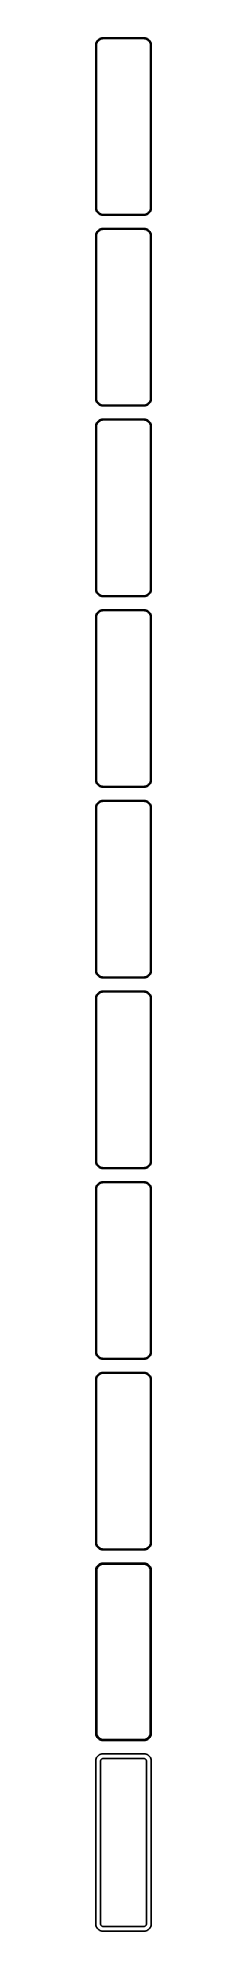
# Model space of a CAD drawing. Header units: metres. Extents: x -19 to 19, y 1230 to 2511.
import ezdxf

# ---------------------------------------------------------------- set-up
doc = ezdxf.new("R2010")
doc.units = ezdxf.units.M

msp = doc.modelspace()

# ---------------------------------------------------------------- linework, layer by layer
for p, q in [((-15.2951, 2510.76), (-15.8789, 2510.52)), ((-14.6869, 2510.91), (-15.2951, 2510.76)), ((-14.0639, 2510.99), (-14.6869, 2510.91)), ((14.0639, 2510.99), (-14.0639, 2510.99)), ((14.6869, 2510.91), (14.0639, 2510.99)), ((15.2951, 2510.76), (14.6869, 2510.91)), ((15.8789, 2510.52), (15.2951, 2510.76)), ((-18.7106, 2506.63), (-18.75, 2506)), ((-18.75, 2506), (-18.75, 2396)), ((-18.5929, 2507.24), (-18.7106, 2506.63)), ((-18.3989, 2507.84), (-18.5929, 2507.24)), ((-18.1315, 2508.41), (-18.3989, 2507.84)), ((-18.25, 2505.75), (-18.2125, 2506.35)), ((-18.25, 2396.25), (-18.25, 2505.75)), ((-18.2125, 2506.35), (-18.1008, 2506.93)), ((-17.7951, 2508.94), (-18.1315, 2508.41)), ((-18.1008, 2506.93), (-17.9164, 2507.5)), ((-17.9164, 2507.5), (-17.6624, 2508.04)), ((-17.3948, 2509.42), (-17.7951, 2508.94)), ((-17.6624, 2508.04), (-17.3428, 2508.54)), ((-16.9371, 2509.85), (-17.3948, 2509.42)), ((-17.3428, 2508.54), (-16.9626, 2509)), ((-16.9626, 2509), (-16.5278, 2509.41)), ((-16.4291, 2510.22), (-16.9371, 2509.85)), ((-16.5278, 2509.41), (-16.0452, 2509.76)), ((-15.8789, 2510.52), (-16.4291, 2510.22)), ((-16.0452, 2509.76), (-15.5224, 2510.05)), ((-15.5224, 2510.05), (-14.9678, 2510.27)), ((-14.9678, 2510.27), (-14.3901, 2510.42)), ((-14.3901, 2510.42), (-13.7982, 2510.49)), ((-13.7982, 2510.49), (13.7982, 2510.49)), ((13.7982, 2510.49), (14.3901, 2510.42)), ((14.3901, 2510.42), (14.9678, 2510.27)), ((14.9678, 2510.27), (15.5224, 2510.05)), ((15.5224, 2510.05), (16.0452, 2509.76)), ((16.4291, 2510.22), (15.8789, 2510.52)), ((16.0452, 2509.76), (16.5278, 2509.41)), ((16.9371, 2509.85), (16.4291, 2510.22)), ((16.5278, 2509.41), (16.9626, 2509)), ((17.3948, 2509.42), (16.9371, 2509.85)), ((16.9626, 2509), (17.3428, 2508.54)), ((17.3428, 2508.54), (17.6624, 2508.04)), ((17.7951, 2508.94), (17.3948, 2509.42)), ((17.6624, 2508.04), (17.9164, 2507.5)), ((18.1315, 2508.41), (17.7951, 2508.94)), ((17.9164, 2507.5), (18.1008, 2506.93)), ((18.1008, 2506.93), (18.2125, 2506.35)), ((18.3989, 2507.84), (18.1315, 2508.41)), ((18.2125, 2506.35), (18.25, 2505.75)), ((18.25, 2505.75), (18.25, 2396.25)), ((18.5929, 2507.24), (18.3989, 2507.84)), ((18.7106, 2506.63), (18.5929, 2507.24)), ((18.75, 2506), (18.7106, 2506.63)), ((18.75, 2396), (18.75, 2506)), ((-18.75, 2396), (-18.7106, 2395.37)), ((-18.2125, 2395.65), (-18.25, 2396.25)), ((-18.1008, 2395.07), (-18.2125, 2395.65)), ((18.2125, 2395.65), (18.1008, 2395.07)), ((18.25, 2396.25), (18.2125, 2395.65)), ((18.7106, 2395.37), (18.75, 2396)), ((-18.7106, 2395.37), (-18.5929, 2394.76)), ((-18.5929, 2394.76), (-18.3989, 2394.16)), ((-18.3989, 2394.16), (-18.1315, 2393.59)), ((-18.1315, 2393.59), (-17.7951, 2393.06)), ((-17.9164, 2394.5), (-18.1008, 2395.07)), ((-17.6624, 2393.96), (-17.9164, 2394.5)), ((-17.7951, 2393.06), (-17.3948, 2392.58)), ((-17.3428, 2393.46), (-17.6624, 2393.96)), ((-17.3948, 2392.58), (-16.9371, 2392.15)), ((-16.9626, 2393), (-17.3428, 2393.46)), ((-16.5278, 2392.59), (-16.9626, 2393)), ((-16.9371, 2392.15), (-16.4291, 2391.78)), ((-16.0452, 2392.24), (-16.5278, 2392.59)), ((-16.4291, 2391.78), (-15.8789, 2391.48)), ((-15.5224, 2391.95), (-16.0452, 2392.24)), ((-15.8789, 2391.48), (-15.2951, 2391.24)), ((-14.9678, 2391.73), (-15.5224, 2391.95)), ((-15.2951, 2391.24), (-14.6869, 2391.09)), ((-14.3901, 2391.58), (-14.9678, 2391.73)), ((-14.6869, 2391.09), (-14.0639, 2391.01)), ((-13.7982, 2391.51), (-14.3901, 2391.58)), ((-14.0639, 2391.01), (14.0639, 2391.01)), ((13.7982, 2391.51), (-13.7982, 2391.51)), ((14.3901, 2391.58), (13.7982, 2391.51)), ((14.0639, 2391.01), (14.6869, 2391.09)), ((14.9678, 2391.73), (14.3901, 2391.58)), ((14.6869, 2391.09), (15.2951, 2391.24)), ((15.5224, 2391.95), (14.9678, 2391.73)), ((15.2951, 2391.24), (15.8789, 2391.48)), ((16.0452, 2392.24), (15.5224, 2391.95)), ((15.8789, 2391.48), (16.4291, 2391.78)), ((16.5278, 2392.59), (16.0452, 2392.24)), ((16.4291, 2391.78), (16.9371, 2392.15)), ((16.9626, 2393), (16.5278, 2392.59)), ((16.9371, 2392.15), (17.3948, 2392.58)), ((17.3428, 2393.46), (16.9626, 2393)), ((17.6624, 2393.96), (17.3428, 2393.46)), ((17.3948, 2392.58), (17.7951, 2393.06)), ((17.9164, 2394.5), (17.6624, 2393.96)), ((17.7951, 2393.06), (18.1315, 2393.59)), ((18.1008, 2395.07), (17.9164, 2394.5)), ((18.1315, 2393.59), (18.3989, 2394.16)), ((18.3989, 2394.16), (18.5929, 2394.76)), ((18.5929, 2394.76), (18.7106, 2395.37)), ((-18.7106, 2377.63), (-18.75, 2377)), ((-18.75, 2377), (-18.75, 2267)), ((-18.5929, 2378.24), (-18.7106, 2377.63)), ((-18.3989, 2378.84), (-18.5929, 2378.24)), ((-18.1315, 2379.41), (-18.3989, 2378.84)), ((-18.25, 2376.75), (-18.2125, 2377.35)), ((-18.25, 2267.25), (-18.25, 2376.75)), ((-18.2125, 2377.35), (-18.1008, 2377.93)), ((-17.7951, 2379.94), (-18.1315, 2379.41)), ((-18.1008, 2377.93), (-17.9164, 2378.5)), ((-17.9164, 2378.5), (-17.6624, 2379.04)), ((-17.3948, 2380.42), (-17.7951, 2379.94)), ((-17.6624, 2379.04), (-17.3428, 2379.54)), ((-16.9371, 2380.85), (-17.3948, 2380.42)), ((-17.3428, 2379.54), (-16.9626, 2380)), ((-16.9626, 2380), (-16.5278, 2380.41)), ((-16.4291, 2381.22), (-16.9371, 2380.85)), ((-16.5278, 2380.41), (-16.0452, 2380.76)), ((-15.8789, 2381.52), (-16.4291, 2381.22)), ((-16.0452, 2380.76), (-15.5224, 2381.05)), ((-15.2951, 2381.76), (-15.8789, 2381.52)), ((-15.5224, 2381.05), (-14.9678, 2381.27)), ((-14.6869, 2381.91), (-15.2951, 2381.76)), ((-14.9678, 2381.27), (-14.3901, 2381.42)), ((-14.0639, 2381.99), (-14.6869, 2381.91)), ((-14.3901, 2381.42), (-13.7982, 2381.49)), ((14.0639, 2381.99), (-14.0639, 2381.99)), ((-13.7982, 2381.49), (13.7982, 2381.49)), ((13.7982, 2381.49), (14.3901, 2381.42)), ((14.6869, 2381.91), (14.0639, 2381.99)), ((14.3901, 2381.42), (14.9678, 2381.27)), ((15.2951, 2381.76), (14.6869, 2381.91)), ((14.9678, 2381.27), (15.5224, 2381.05)), ((15.8789, 2381.52), (15.2951, 2381.76)), ((15.5224, 2381.05), (16.0452, 2380.76)), ((16.4291, 2381.22), (15.8789, 2381.52)), ((16.0452, 2380.76), (16.5278, 2380.41)), ((16.9371, 2380.85), (16.4291, 2381.22)), ((16.5278, 2380.41), (16.9626, 2380)), ((17.3948, 2380.42), (16.9371, 2380.85)), ((16.9626, 2380), (17.3428, 2379.54)), ((17.3428, 2379.54), (17.6624, 2379.04)), ((17.7951, 2379.94), (17.3948, 2380.42)), ((17.6624, 2379.04), (17.9164, 2378.5)), ((18.1315, 2379.41), (17.7951, 2379.94)), ((17.9164, 2378.5), (18.1008, 2377.93)), ((18.1008, 2377.93), (18.2125, 2377.35)), ((18.3989, 2378.84), (18.1315, 2379.41)), ((18.2125, 2377.35), (18.25, 2376.75)), ((18.25, 2376.75), (18.25, 2267.25)), ((18.5929, 2378.24), (18.3989, 2378.84)), ((18.7106, 2377.63), (18.5929, 2378.24)), ((18.75, 2377), (18.7106, 2377.63)), ((18.75, 2267), (18.75, 2377)), ((-18.75, 2267), (-18.7106, 2266.37)), ((-18.7106, 2266.37), (-18.5929, 2265.76)), ((-18.5929, 2265.76), (-18.3989, 2265.16)), ((-18.3989, 2265.16), (-18.1315, 2264.59)), ((-18.2125, 2266.65), (-18.25, 2267.25)), ((-18.1008, 2266.07), (-18.2125, 2266.65)), ((-18.1315, 2264.59), (-17.7951, 2264.06)), ((-17.9164, 2265.5), (-18.1008, 2266.07)), ((-17.6624, 2264.96), (-17.9164, 2265.5)), ((-17.7951, 2264.06), (-17.3948, 2263.58)), ((-17.3428, 2264.46), (-17.6624, 2264.96)), ((-17.3948, 2263.58), (-16.9371, 2263.15)), ((-16.9626, 2264), (-17.3428, 2264.46)), ((-16.5278, 2263.59), (-16.9626, 2264)), ((-16.9371, 2263.15), (-16.4291, 2262.78)), ((-16.0452, 2263.24), (-16.5278, 2263.59)), ((-16.4291, 2262.78), (-15.8789, 2262.48)), ((-15.5224, 2262.95), (-16.0452, 2263.24)), ((-15.8789, 2262.48), (-15.2951, 2262.24)), ((-14.9678, 2262.73), (-15.5224, 2262.95)), ((-15.2951, 2262.24), (-14.6869, 2262.09)), ((-14.3901, 2262.58), (-14.9678, 2262.73)), ((-14.6869, 2262.09), (-14.0639, 2262.01)), ((-13.7982, 2262.51), (-14.3901, 2262.58)), ((-14.0639, 2262.01), (14.0639, 2262.01)), ((13.7982, 2262.51), (-13.7982, 2262.51)), ((14.3901, 2262.58), (13.7982, 2262.51)), ((14.0639, 2262.01), (14.6869, 2262.09)), ((14.9678, 2262.73), (14.3901, 2262.58)), ((14.6869, 2262.09), (15.2951, 2262.24)), ((15.5224, 2262.95), (14.9678, 2262.73)), ((15.2951, 2262.24), (15.8789, 2262.48)), ((16.0452, 2263.24), (15.5224, 2262.95)), ((15.8789, 2262.48), (16.4291, 2262.78)), ((16.5278, 2263.59), (16.0452, 2263.24)), ((16.4291, 2262.78), (16.9371, 2263.15)), ((16.9626, 2264), (16.5278, 2263.59)), ((16.9371, 2263.15), (17.3948, 2263.58)), ((17.3428, 2264.46), (16.9626, 2264)), ((17.6624, 2264.96), (17.3428, 2264.46)), ((17.3948, 2263.58), (17.7951, 2264.06)), ((17.9164, 2265.5), (17.6624, 2264.96)), ((17.7951, 2264.06), (18.1315, 2264.59)), ((18.1008, 2266.07), (17.9164, 2265.5)), ((18.2125, 2266.65), (18.1008, 2266.07)), ((18.1315, 2264.59), (18.3989, 2265.16)), ((18.25, 2267.25), (18.2125, 2266.65)), ((18.3989, 2265.16), (18.5929, 2265.76)), ((18.5929, 2265.76), (18.7106, 2266.37)), ((18.7106, 2266.37), (18.75, 2267)), ((-18.7106, 2248.63), (-18.75, 2248)), ((-18.75, 2248), (-18.75, 2138)), ((-18.5929, 2249.24), (-18.7106, 2248.63)), ((-18.3989, 2249.84), (-18.5929, 2249.24)), ((-18.1315, 2250.41), (-18.3989, 2249.84)), ((-18.25, 2247.75), (-18.2125, 2248.35)), ((-18.25, 2138.25), (-18.25, 2247.75)), ((-18.2125, 2248.35), (-18.1008, 2248.93)), ((-17.7951, 2250.94), (-18.1315, 2250.41)), ((-18.1008, 2248.93), (-17.9164, 2249.5)), ((-17.9164, 2249.5), (-17.6624, 2250.04)), ((-17.3948, 2251.42), (-17.7951, 2250.94)), ((-17.6624, 2250.04), (-17.3428, 2250.54)), ((-16.9371, 2251.85), (-17.3948, 2251.42)), ((-17.3428, 2250.54), (-16.9626, 2251)), ((-16.9626, 2251), (-16.5278, 2251.41)), ((-16.4291, 2252.22), (-16.9371, 2251.85)), ((-16.5278, 2251.41), (-16.0452, 2251.76)), ((-15.8789, 2252.52), (-16.4291, 2252.22)), ((-16.0452, 2251.76), (-15.5224, 2252.05)), ((-15.2951, 2252.76), (-15.8789, 2252.52)), ((-15.5224, 2252.05), (-14.9678, 2252.27)), ((-14.6869, 2252.91), (-15.2951, 2252.76)), ((-14.9678, 2252.27), (-14.3901, 2252.42)), ((-14.0639, 2252.99), (-14.6869, 2252.91)), ((-14.3901, 2252.42), (-13.7982, 2252.49)), ((14.0639, 2252.99), (-14.0639, 2252.99)), ((-13.7982, 2252.49), (13.7982, 2252.49)), ((13.7982, 2252.49), (14.3901, 2252.42)), ((14.6869, 2252.91), (14.0639, 2252.99)), ((14.3901, 2252.42), (14.9678, 2252.27)), ((15.2951, 2252.76), (14.6869, 2252.91)), ((14.9678, 2252.27), (15.5224, 2252.05)), ((15.8789, 2252.52), (15.2951, 2252.76)), ((15.5224, 2252.05), (16.0452, 2251.76)), ((16.4291, 2252.22), (15.8789, 2252.52)), ((16.0452, 2251.76), (16.5278, 2251.41)), ((16.9371, 2251.85), (16.4291, 2252.22)), ((16.5278, 2251.41), (16.9626, 2251)), ((17.3948, 2251.42), (16.9371, 2251.85)), ((16.9626, 2251), (17.3428, 2250.54)), ((17.3428, 2250.54), (17.6624, 2250.04)), ((17.7951, 2250.94), (17.3948, 2251.42)), ((17.6624, 2250.04), (17.9164, 2249.5)), ((18.1315, 2250.41), (17.7951, 2250.94)), ((17.9164, 2249.5), (18.1008, 2248.93)), ((18.1008, 2248.93), (18.2125, 2248.35)), ((18.3989, 2249.84), (18.1315, 2250.41)), ((18.2125, 2248.35), (18.25, 2247.75)), ((18.25, 2247.75), (18.25, 2138.25)), ((18.5929, 2249.24), (18.3989, 2249.84)), ((18.7106, 2248.63), (18.5929, 2249.24)), ((18.75, 2248), (18.7106, 2248.63)), ((18.75, 2138), (18.75, 2248)), ((-18.75, 2138), (-18.7106, 2137.37)), ((-18.7106, 2137.37), (-18.5929, 2136.76)), ((-18.5929, 2136.76), (-18.3989, 2136.16)), ((-18.3989, 2136.16), (-18.1315, 2135.59)), ((-18.2125, 2137.65), (-18.25, 2138.25)), ((-18.1008, 2137.07), (-18.2125, 2137.65)), ((-18.1315, 2135.59), (-17.7951, 2135.06)), ((-17.9164, 2136.5), (-18.1008, 2137.07)), ((-17.6624, 2135.96), (-17.9164, 2136.5)), ((-17.7951, 2135.06), (-17.3948, 2134.58)), ((-17.3428, 2135.46), (-17.6624, 2135.96)), ((-17.3948, 2134.58), (-16.9371, 2134.15)), ((-16.9626, 2135), (-17.3428, 2135.46)), ((-16.5278, 2134.59), (-16.9626, 2135)), ((-16.9371, 2134.15), (-16.4291, 2133.78)), ((-16.0452, 2134.24), (-16.5278, 2134.59)), ((-16.4291, 2133.78), (-15.8789, 2133.48)), ((-15.5224, 2133.95), (-16.0452, 2134.24)), ((-15.8789, 2133.48), (-15.2951, 2133.24)), ((-14.9678, 2133.73), (-15.5224, 2133.95)), ((-15.2951, 2133.24), (-14.6869, 2133.09)), ((-14.3901, 2133.58), (-14.9678, 2133.73)), ((-14.6869, 2133.09), (-14.0639, 2133.01)), ((-13.7982, 2133.51), (-14.3901, 2133.58)), ((-14.0639, 2133.01), (14.0639, 2133.01)), ((13.7982, 2133.51), (-13.7982, 2133.51)), ((14.3901, 2133.58), (13.7982, 2133.51)), ((14.0639, 2133.01), (14.6869, 2133.09)), ((14.9678, 2133.73), (14.3901, 2133.58)), ((14.6869, 2133.09), (15.2951, 2133.24)), ((15.5224, 2133.95), (14.9678, 2133.73)), ((15.2951, 2133.24), (15.8789, 2133.48)), ((16.0452, 2134.24), (15.5224, 2133.95)), ((15.8789, 2133.48), (16.4291, 2133.78)), ((16.5278, 2134.59), (16.0452, 2134.24)), ((16.4291, 2133.78), (16.9371, 2134.15)), ((16.9626, 2135), (16.5278, 2134.59)), ((16.9371, 2134.15), (17.3948, 2134.58)), ((17.3428, 2135.46), (16.9626, 2135)), ((17.6624, 2135.96), (17.3428, 2135.46)), ((17.3948, 2134.58), (17.7951, 2135.06)), ((17.9164, 2136.5), (17.6624, 2135.96)), ((17.7951, 2135.06), (18.1315, 2135.59)), ((18.1008, 2137.07), (17.9164, 2136.5)), ((18.2125, 2137.65), (18.1008, 2137.07)), ((18.1315, 2135.59), (18.3989, 2136.16)), ((18.25, 2138.25), (18.2125, 2137.65)), ((18.3989, 2136.16), (18.5929, 2136.76)), ((18.5929, 2136.76), (18.7106, 2137.37)), ((18.7106, 2137.37), (18.75, 2138)), ((-18.7106, 2119.63), (-18.75, 2119)), ((-18.75, 2119), (-18.75, 2009)), ((-18.5929, 2120.24), (-18.7106, 2119.63)), ((-18.3989, 2120.84), (-18.5929, 2120.24)), ((-18.1315, 2121.41), (-18.3989, 2120.84)), ((-18.25, 2118.75), (-18.2125, 2119.35)), ((-18.25, 2009.25), (-18.25, 2118.75)), ((-18.2125, 2119.35), (-18.1008, 2119.93)), ((-17.7951, 2121.94), (-18.1315, 2121.41)), ((-18.1008, 2119.93), (-17.9164, 2120.5)), ((-17.9164, 2120.5), (-17.6624, 2121.04)), ((-17.3948, 2122.42), (-17.7951, 2121.94)), ((-17.6624, 2121.04), (-17.3428, 2121.54)), ((-16.9371, 2122.85), (-17.3948, 2122.42)), ((-17.3428, 2121.54), (-16.9626, 2122)), ((-16.9626, 2122), (-16.5278, 2122.41)), ((-16.4291, 2123.22), (-16.9371, 2122.85)), ((-16.5278, 2122.41), (-16.0452, 2122.76)), ((-15.8789, 2123.52), (-16.4291, 2123.22)), ((-16.0452, 2122.76), (-15.5224, 2123.05)), ((-15.2951, 2123.76), (-15.8789, 2123.52)), ((-15.5224, 2123.05), (-14.9678, 2123.27)), ((-14.6869, 2123.91), (-15.2951, 2123.76)), ((-14.9678, 2123.27), (-14.3901, 2123.42)), ((-14.0639, 2123.99), (-14.6869, 2123.91)), ((-14.3901, 2123.42), (-13.7982, 2123.49)), ((14.0639, 2123.99), (-14.0639, 2123.99)), ((-13.7982, 2123.49), (13.7982, 2123.49)), ((13.7982, 2123.49), (14.3901, 2123.42)), ((14.6869, 2123.91), (14.0639, 2123.99)), ((14.3901, 2123.42), (14.9678, 2123.27)), ((15.2951, 2123.76), (14.6869, 2123.91)), ((14.9678, 2123.27), (15.5224, 2123.05)), ((15.8789, 2123.52), (15.2951, 2123.76)), ((15.5224, 2123.05), (16.0452, 2122.76)), ((16.4291, 2123.22), (15.8789, 2123.52)), ((16.0452, 2122.76), (16.5278, 2122.41)), ((16.9371, 2122.85), (16.4291, 2123.22)), ((16.5278, 2122.41), (16.9626, 2122)), ((17.3948, 2122.42), (16.9371, 2122.85)), ((16.9626, 2122), (17.3428, 2121.54)), ((17.3428, 2121.54), (17.6624, 2121.04)), ((17.7951, 2121.94), (17.3948, 2122.42)), ((17.6624, 2121.04), (17.9164, 2120.5)), ((18.1315, 2121.41), (17.7951, 2121.94)), ((17.9164, 2120.5), (18.1008, 2119.93)), ((18.1008, 2119.93), (18.2125, 2119.35)), ((18.3989, 2120.84), (18.1315, 2121.41)), ((18.2125, 2119.35), (18.25, 2118.75)), ((18.25, 2118.75), (18.25, 2009.25)), ((18.5929, 2120.24), (18.3989, 2120.84)), ((18.7106, 2119.63), (18.5929, 2120.24)), ((18.75, 2119), (18.7106, 2119.63)), ((18.75, 2009), (18.75, 2119)), ((-18.75, 2009), (-18.7106, 2008.37)), ((-18.7106, 2008.37), (-18.5929, 2007.76)), ((-18.5929, 2007.76), (-18.3989, 2007.16)), ((-18.3989, 2007.16), (-18.1315, 2006.59)), ((-18.2125, 2008.65), (-18.25, 2009.25)), ((-18.1008, 2008.07), (-18.2125, 2008.65)), ((-18.1315, 2006.59), (-17.7951, 2006.06)), ((-17.9164, 2007.5), (-18.1008, 2008.07)), ((-17.6624, 2006.96), (-17.9164, 2007.5)), ((-17.7951, 2006.06), (-17.3948, 2005.58)), ((-17.3428, 2006.46), (-17.6624, 2006.96)), ((-17.3948, 2005.58), (-16.9371, 2005.15)), ((-16.9626, 2006), (-17.3428, 2006.46)), ((-16.5278, 2005.59), (-16.9626, 2006)), ((-16.9371, 2005.15), (-16.4291, 2004.78)), ((-16.0452, 2005.24), (-16.5278, 2005.59)), ((-16.4291, 2004.78), (-15.8789, 2004.48)), ((-15.5224, 2004.95), (-16.0452, 2005.24)), ((-15.8789, 2004.48), (-15.2951, 2004.24)), ((-14.9678, 2004.73), (-15.5224, 2004.95)), ((-15.2951, 2004.24), (-14.6869, 2004.09)), ((-14.3901, 2004.58), (-14.9678, 2004.73)), ((-14.6869, 2004.09), (-14.0639, 2004.01)), ((-13.7982, 2004.51), (-14.3901, 2004.58)), ((-14.0639, 2004.01), (14.0639, 2004.01)), ((13.7982, 2004.51), (-13.7982, 2004.51)), ((14.3901, 2004.58), (13.7982, 2004.51)), ((14.0639, 2004.01), (14.6869, 2004.09)), ((14.9678, 2004.73), (14.3901, 2004.58)), ((14.6869, 2004.09), (15.2951, 2004.24)), ((15.5224, 2004.95), (14.9678, 2004.73)), ((15.2951, 2004.24), (15.8789, 2004.48)), ((16.0452, 2005.24), (15.5224, 2004.95)), ((15.8789, 2004.48), (16.4291, 2004.78)), ((16.5278, 2005.59), (16.0452, 2005.24)), ((16.4291, 2004.78), (16.9371, 2005.15)), ((16.9626, 2006), (16.5278, 2005.59)), ((16.9371, 2005.15), (17.3948, 2005.58)), ((17.3428, 2006.46), (16.9626, 2006)), ((17.6624, 2006.96), (17.3428, 2006.46)), ((17.3948, 2005.58), (17.7951, 2006.06)), ((17.9164, 2007.5), (17.6624, 2006.96)), ((17.7951, 2006.06), (18.1315, 2006.59)), ((18.1008, 2008.07), (17.9164, 2007.5)), ((18.2125, 2008.65), (18.1008, 2008.07)), ((18.1315, 2006.59), (18.3989, 2007.16)), ((18.25, 2009.25), (18.2125, 2008.65)), ((18.3989, 2007.16), (18.5929, 2007.76)), ((18.5929, 2007.76), (18.7106, 2008.37)), ((18.7106, 2008.37), (18.75, 2009)), ((-18.7106, 1990.63), (-18.75, 1990)), ((-18.75, 1990), (-18.75, 1880)), ((-18.5929, 1991.24), (-18.7106, 1990.63)), ((-18.3989, 1991.84), (-18.5929, 1991.24)), ((-18.1315, 1992.41), (-18.3989, 1991.84)), ((-18.25, 1989.75), (-18.2125, 1990.35)), ((-18.25, 1880.25), (-18.25, 1989.75)), ((-18.2125, 1990.35), (-18.1008, 1990.93)), ((-17.7951, 1992.94), (-18.1315, 1992.41)), ((-18.1008, 1990.93), (-17.9164, 1991.5)), ((-17.9164, 1991.5), (-17.6624, 1992.04)), ((-17.3948, 1993.42), (-17.7951, 1992.94)), ((-17.6624, 1992.04), (-17.3428, 1992.54)), ((-16.9371, 1993.85), (-17.3948, 1993.42)), ((-17.3428, 1992.54), (-16.9626, 1993)), ((-16.9626, 1993), (-16.5278, 1993.41)), ((-16.4291, 1994.22), (-16.9371, 1993.85)), ((-16.5278, 1993.41), (-16.0452, 1993.76)), ((-15.8789, 1994.52), (-16.4291, 1994.22)), ((-16.0452, 1993.76), (-15.5224, 1994.05)), ((-15.2951, 1994.76), (-15.8789, 1994.52)), ((-15.5224, 1994.05), (-14.9678, 1994.27)), ((-14.6869, 1994.91), (-15.2951, 1994.76)), ((-14.9678, 1994.27), (-14.3901, 1994.42)), ((-14.0639, 1994.99), (-14.6869, 1994.91)), ((-14.3901, 1994.42), (-13.7982, 1994.49)), ((14.0639, 1994.99), (-14.0639, 1994.99)), ((-13.7982, 1994.49), (13.7982, 1994.49)), ((13.7982, 1994.49), (14.3901, 1994.42)), ((14.6869, 1994.91), (14.0639, 1994.99)), ((14.3901, 1994.42), (14.9678, 1994.27)), ((15.2951, 1994.76), (14.6869, 1994.91)), ((14.9678, 1994.27), (15.5224, 1994.05)), ((15.8789, 1994.52), (15.2951, 1994.76)), ((15.5224, 1994.05), (16.0452, 1993.76)), ((16.4291, 1994.22), (15.8789, 1994.52)), ((16.0452, 1993.76), (16.5278, 1993.41)), ((16.9371, 1993.85), (16.4291, 1994.22)), ((16.5278, 1993.41), (16.9626, 1993)), ((17.3948, 1993.42), (16.9371, 1993.85)), ((16.9626, 1993), (17.3428, 1992.54)), ((17.3428, 1992.54), (17.6624, 1992.04)), ((17.7951, 1992.94), (17.3948, 1993.42)), ((17.6624, 1992.04), (17.9164, 1991.5)), ((18.1315, 1992.41), (17.7951, 1992.94)), ((17.9164, 1991.5), (18.1008, 1990.93)), ((18.1008, 1990.93), (18.2125, 1990.35)), ((18.3989, 1991.84), (18.1315, 1992.41)), ((18.2125, 1990.35), (18.25, 1989.75)), ((18.25, 1989.75), (18.25, 1880.25)), ((18.5929, 1991.24), (18.3989, 1991.84)), ((18.7106, 1990.63), (18.5929, 1991.24)), ((18.75, 1990), (18.7106, 1990.63)), ((18.75, 1880), (18.75, 1990)), ((-18.75, 1880), (-18.7106, 1879.37)), ((-18.7106, 1879.37), (-18.5929, 1878.76)), ((-18.5929, 1878.76), (-18.3989, 1878.16)), ((-18.3989, 1878.16), (-18.1315, 1877.59)), ((-18.2125, 1879.65), (-18.25, 1880.25)), ((-18.1008, 1879.07), (-18.2125, 1879.65)), ((-18.1315, 1877.59), (-17.7951, 1877.06)), ((-17.9164, 1878.5), (-18.1008, 1879.07)), ((-17.6624, 1877.96), (-17.9164, 1878.5)), ((-17.7951, 1877.06), (-17.3948, 1876.58)), ((-17.3428, 1877.46), (-17.6624, 1877.96)), ((-17.3948, 1876.58), (-16.9371, 1876.15)), ((-16.9626, 1877), (-17.3428, 1877.46)), ((-16.5278, 1876.59), (-16.9626, 1877)), ((-16.9371, 1876.15), (-16.4291, 1875.78)), ((-16.0452, 1876.24), (-16.5278, 1876.59)), ((-16.4291, 1875.78), (-15.8789, 1875.48)), ((-15.5224, 1875.95), (-16.0452, 1876.24)), ((-15.8789, 1875.48), (-15.2951, 1875.24)), ((-14.9678, 1875.73), (-15.5224, 1875.95)), ((-15.2951, 1875.24), (-14.6869, 1875.09)), ((-14.3901, 1875.58), (-14.9678, 1875.73)), ((-14.6869, 1875.09), (-14.0639, 1875.01)), ((-13.7982, 1875.51), (-14.3901, 1875.58)), ((-14.0639, 1875.01), (14.0639, 1875.01)), ((13.7982, 1875.51), (-13.7982, 1875.51)), ((14.3901, 1875.58), (13.7982, 1875.51)), ((14.0639, 1875.01), (14.6869, 1875.09)), ((14.9678, 1875.73), (14.3901, 1875.58)), ((14.6869, 1875.09), (15.2951, 1875.24)), ((15.5224, 1875.95), (14.9678, 1875.73)), ((15.2951, 1875.24), (15.8789, 1875.48)), ((16.0452, 1876.24), (15.5224, 1875.95)), ((15.8789, 1875.48), (16.4291, 1875.78)), ((16.5278, 1876.59), (16.0452, 1876.24)), ((16.4291, 1875.78), (16.9371, 1876.15)), ((16.9626, 1877), (16.5278, 1876.59)), ((16.9371, 1876.15), (17.3948, 1876.58)), ((17.3428, 1877.46), (16.9626, 1877)), ((17.6624, 1877.96), (17.3428, 1877.46)), ((17.3948, 1876.58), (17.7951, 1877.06)), ((17.9164, 1878.5), (17.6624, 1877.96)), ((17.7951, 1877.06), (18.1315, 1877.59)), ((18.1008, 1879.07), (17.9164, 1878.5)), ((18.2125, 1879.65), (18.1008, 1879.07)), ((18.1315, 1877.59), (18.3989, 1878.16)), ((18.25, 1880.25), (18.2125, 1879.65)), ((18.3989, 1878.16), (18.5929, 1878.76)), ((18.5929, 1878.76), (18.7106, 1879.37)), ((18.7106, 1879.37), (18.75, 1880)), ((-18.7106, 1861.63), (-18.75, 1861)), ((-18.75, 1861), (-18.75, 1751)), ((-18.5929, 1862.24), (-18.7106, 1861.63)), ((-18.3989, 1862.84), (-18.5929, 1862.24)), ((-18.1315, 1863.41), (-18.3989, 1862.84)), ((-18.25, 1860.75), (-18.2125, 1861.35)), ((-18.25, 1751.25), (-18.25, 1860.75)), ((-18.2125, 1861.35), (-18.1008, 1861.93)), ((-17.7951, 1863.94), (-18.1315, 1863.41)), ((-18.1008, 1861.93), (-17.9164, 1862.5)), ((-17.9164, 1862.5), (-17.6624, 1863.04)), ((-17.3948, 1864.42), (-17.7951, 1863.94)), ((-17.6624, 1863.04), (-17.3428, 1863.54)), ((-16.9371, 1864.85), (-17.3948, 1864.42)), ((-17.3428, 1863.54), (-16.9626, 1864)), ((-16.9626, 1864), (-16.5278, 1864.41)), ((-16.4291, 1865.22), (-16.9371, 1864.85)), ((-16.5278, 1864.41), (-16.0452, 1864.76)), ((-15.8789, 1865.52), (-16.4291, 1865.22)), ((-16.0452, 1864.76), (-15.5224, 1865.05)), ((-15.2951, 1865.76), (-15.8789, 1865.52)), ((-15.5224, 1865.05), (-14.9678, 1865.27)), ((-14.6869, 1865.91), (-15.2951, 1865.76)), ((-14.9678, 1865.27), (-14.3901, 1865.42)), ((-14.0639, 1865.99), (-14.6869, 1865.91)), ((-14.3901, 1865.42), (-13.7982, 1865.49)), ((14.0639, 1865.99), (-14.0639, 1865.99)), ((-13.7982, 1865.49), (13.7982, 1865.49)), ((13.7982, 1865.49), (14.3901, 1865.42)), ((14.6869, 1865.91), (14.0639, 1865.99)), ((14.3901, 1865.42), (14.9678, 1865.27)), ((15.2951, 1865.76), (14.6869, 1865.91)), ((14.9678, 1865.27), (15.5224, 1865.05)), ((15.8789, 1865.52), (15.2951, 1865.76)), ((15.5224, 1865.05), (16.0452, 1864.76)), ((16.4291, 1865.22), (15.8789, 1865.52)), ((16.0452, 1864.76), (16.5278, 1864.41)), ((16.9371, 1864.85), (16.4291, 1865.22)), ((16.5278, 1864.41), (16.9626, 1864)), ((17.3948, 1864.42), (16.9371, 1864.85)), ((16.9626, 1864), (17.3428, 1863.54)), ((17.3428, 1863.54), (17.6624, 1863.04)), ((17.7951, 1863.94), (17.3948, 1864.42)), ((17.6624, 1863.04), (17.9164, 1862.5)), ((18.1315, 1863.41), (17.7951, 1863.94)), ((17.9164, 1862.5), (18.1008, 1861.93)), ((18.1008, 1861.93), (18.2125, 1861.35)), ((18.3989, 1862.84), (18.1315, 1863.41)), ((18.2125, 1861.35), (18.25, 1860.75)), ((18.25, 1860.75), (18.25, 1751.25)), ((18.5929, 1862.24), (18.3989, 1862.84)), ((18.7106, 1861.63), (18.5929, 1862.24)), ((18.75, 1861), (18.7106, 1861.63)), ((18.75, 1751), (18.75, 1861)), ((-18.75, 1751), (-18.7106, 1750.37)), ((-18.7106, 1750.37), (-18.5929, 1749.76)), ((-18.5929, 1749.76), (-18.3989, 1749.16)), ((-18.3989, 1749.16), (-18.1315, 1748.59)), ((-18.2125, 1750.65), (-18.25, 1751.25)), ((-18.1008, 1750.07), (-18.2125, 1750.65)), ((-18.1315, 1748.59), (-17.7951, 1748.06)), ((-17.9164, 1749.5), (-18.1008, 1750.07)), ((-17.6624, 1748.96), (-17.9164, 1749.5)), ((-17.7951, 1748.06), (-17.3948, 1747.58)), ((-17.3428, 1748.46), (-17.6624, 1748.96)), ((-17.3948, 1747.58), (-16.9371, 1747.15)), ((-16.9626, 1748), (-17.3428, 1748.46)), ((-16.5278, 1747.59), (-16.9626, 1748)), ((-16.9371, 1747.15), (-16.4291, 1746.78)), ((-16.0452, 1747.24), (-16.5278, 1747.59)), ((-16.4291, 1746.78), (-15.8789, 1746.48)), ((-15.5224, 1746.95), (-16.0452, 1747.24)), ((-15.8789, 1746.48), (-15.2951, 1746.24)), ((-14.9678, 1746.73), (-15.5224, 1746.95)), ((-15.2951, 1746.24), (-14.6869, 1746.09)), ((-14.3901, 1746.58), (-14.9678, 1746.73)), ((-14.6869, 1746.09), (-14.0639, 1746.01)), ((-13.7982, 1746.51), (-14.3901, 1746.58)), ((-14.0639, 1746.01), (14.0639, 1746.01)), ((13.7982, 1746.51), (-13.7982, 1746.51)), ((14.3901, 1746.58), (13.7982, 1746.51)), ((14.0639, 1746.01), (14.6869, 1746.09)), ((14.9678, 1746.73), (14.3901, 1746.58)), ((14.6869, 1746.09), (15.2951, 1746.24)), ((15.5224, 1746.95), (14.9678, 1746.73)), ((15.2951, 1746.24), (15.8789, 1746.48)), ((16.0452, 1747.24), (15.5224, 1746.95)), ((15.8789, 1746.48), (16.4291, 1746.78)), ((16.5278, 1747.59), (16.0452, 1747.24)), ((16.4291, 1746.78), (16.9371, 1747.15)), ((16.9626, 1748), (16.5278, 1747.59)), ((16.9371, 1747.15), (17.3948, 1747.58)), ((17.3428, 1748.46), (16.9626, 1748)), ((17.6624, 1748.96), (17.3428, 1748.46)), ((17.3948, 1747.58), (17.7951, 1748.06)), ((17.9164, 1749.5), (17.6624, 1748.96)), ((17.7951, 1748.06), (18.1315, 1748.59)), ((18.1008, 1750.07), (17.9164, 1749.5)), ((18.2125, 1750.65), (18.1008, 1750.07)), ((18.1315, 1748.59), (18.3989, 1749.16)), ((18.25, 1751.25), (18.2125, 1750.65)), ((18.3989, 1749.16), (18.5929, 1749.76)), ((18.5929, 1749.76), (18.7106, 1750.37)), ((18.7106, 1750.37), (18.75, 1751)), ((-18.7106, 1732.63), (-18.75, 1732)), ((-18.75, 1732), (-18.75, 1622)), ((-18.5929, 1733.24), (-18.7106, 1732.63)), ((-18.3989, 1733.84), (-18.5929, 1733.24)), ((-18.1315, 1734.41), (-18.3989, 1733.84)), ((-18.25, 1731.75), (-18.2125, 1732.35)), ((-18.25, 1622.25), (-18.25, 1731.75)), ((-18.2125, 1732.35), (-18.1008, 1732.93)), ((-17.7951, 1734.94), (-18.1315, 1734.41)), ((-18.1008, 1732.93), (-17.9164, 1733.5)), ((-17.9164, 1733.5), (-17.6624, 1734.04)), ((-17.3948, 1735.42), (-17.7951, 1734.94)), ((-17.6624, 1734.04), (-17.3428, 1734.54)), ((-16.9371, 1735.85), (-17.3948, 1735.42)), ((-17.3428, 1734.54), (-16.9626, 1735)), ((-16.9626, 1735), (-16.5278, 1735.41)), ((-16.4291, 1736.22), (-16.9371, 1735.85)), ((-16.5278, 1735.41), (-16.0452, 1735.76)), ((-15.8789, 1736.52), (-16.4291, 1736.22)), ((-16.0452, 1735.76), (-15.5224, 1736.05)), ((-15.2951, 1736.76), (-15.8789, 1736.52)), ((-15.5224, 1736.05), (-14.9678, 1736.27)), ((-14.6869, 1736.91), (-15.2951, 1736.76)), ((-14.9678, 1736.27), (-14.3901, 1736.42)), ((-14.0639, 1736.99), (-14.6869, 1736.91)), ((-14.3901, 1736.42), (-13.7982, 1736.49)), ((14.0639, 1736.99), (-14.0639, 1736.99)), ((-13.7982, 1736.49), (13.7982, 1736.49)), ((13.7982, 1736.49), (14.3901, 1736.42)), ((14.6869, 1736.91), (14.0639, 1736.99)), ((14.3901, 1736.42), (14.9678, 1736.27)), ((15.2951, 1736.76), (14.6869, 1736.91)), ((14.9678, 1736.27), (15.5224, 1736.05)), ((15.8789, 1736.52), (15.2951, 1736.76)), ((15.5224, 1736.05), (16.0452, 1735.76)), ((16.4291, 1736.22), (15.8789, 1736.52)), ((16.0452, 1735.76), (16.5278, 1735.41)), ((16.9371, 1735.85), (16.4291, 1736.22)), ((16.5278, 1735.41), (16.9626, 1735)), ((17.3948, 1735.42), (16.9371, 1735.85)), ((16.9626, 1735), (17.3428, 1734.54)), ((17.3428, 1734.54), (17.6624, 1734.04)), ((17.7951, 1734.94), (17.3948, 1735.42)), ((17.6624, 1734.04), (17.9164, 1733.5)), ((18.1315, 1734.41), (17.7951, 1734.94)), ((17.9164, 1733.5), (18.1008, 1732.93)), ((18.1008, 1732.93), (18.2125, 1732.35)), ((18.3989, 1733.84), (18.1315, 1734.41)), ((18.2125, 1732.35), (18.25, 1731.75)), ((18.25, 1731.75), (18.25, 1622.25)), ((18.5929, 1733.24), (18.3989, 1733.84)), ((18.7106, 1732.63), (18.5929, 1733.24)), ((18.75, 1732), (18.7106, 1732.63)), ((18.75, 1622), (18.75, 1732)), ((-18.75, 1622), (-18.7106, 1621.37)), ((-18.7106, 1621.37), (-18.5929, 1620.76)), ((-18.5929, 1620.76), (-18.3989, 1620.16)), ((-18.3989, 1620.16), (-18.1315, 1619.59)), ((-18.2125, 1621.65), (-18.25, 1622.25)), ((-18.1008, 1621.07), (-18.2125, 1621.65)), ((-18.1315, 1619.59), (-17.7951, 1619.06)), ((-17.9164, 1620.5), (-18.1008, 1621.07)), ((-17.6624, 1619.96), (-17.9164, 1620.5)), ((-17.7951, 1619.06), (-17.3948, 1618.58)), ((-17.3428, 1619.46), (-17.6624, 1619.96)), ((-17.3948, 1618.58), (-16.9371, 1618.15)), ((-16.9626, 1619), (-17.3428, 1619.46)), ((-16.5278, 1618.59), (-16.9626, 1619)), ((-16.9371, 1618.15), (-16.4291, 1617.78)), ((-16.0452, 1618.24), (-16.5278, 1618.59)), ((-16.4291, 1617.78), (-15.8789, 1617.48)), ((-15.5224, 1617.95), (-16.0452, 1618.24)), ((-15.8789, 1617.48), (-15.2951, 1617.24)), ((-14.9678, 1617.73), (-15.5224, 1617.95)), ((-15.2951, 1617.24), (-14.6869, 1617.09)), ((-14.3901, 1617.58), (-14.9678, 1617.73)), ((-14.6869, 1617.09), (-14.0639, 1617.01)), ((-13.7982, 1617.51), (-14.3901, 1617.58)), ((-14.0639, 1617.01), (14.0639, 1617.01)), ((13.7982, 1617.51), (-13.7982, 1617.51)), ((14.3901, 1617.58), (13.7982, 1617.51)), ((14.0639, 1617.01), (14.6869, 1617.09)), ((14.9678, 1617.73), (14.3901, 1617.58)), ((14.6869, 1617.09), (15.2951, 1617.24)), ((15.5224, 1617.95), (14.9678, 1617.73)), ((15.2951, 1617.24), (15.8789, 1617.48)), ((16.0452, 1618.24), (15.5224, 1617.95)), ((15.8789, 1617.48), (16.4291, 1617.78)), ((16.5278, 1618.59), (16.0452, 1618.24)), ((16.4291, 1617.78), (16.9371, 1618.15)), ((16.9626, 1619), (16.5278, 1618.59)), ((16.9371, 1618.15), (17.3948, 1618.58)), ((17.3428, 1619.46), (16.9626, 1619)), ((17.6624, 1619.96), (17.3428, 1619.46)), ((17.3948, 1618.58), (17.7951, 1619.06)), ((17.9164, 1620.5), (17.6624, 1619.96)), ((17.7951, 1619.06), (18.1315, 1619.59)), ((18.1008, 1621.07), (17.9164, 1620.5)), ((18.2125, 1621.65), (18.1008, 1621.07)), ((18.1315, 1619.59), (18.3989, 1620.16)), ((18.25, 1622.25), (18.2125, 1621.65)), ((18.3989, 1620.16), (18.5929, 1620.76)), ((18.5929, 1620.76), (18.7106, 1621.37)), ((18.7106, 1621.37), (18.75, 1622)), ((-18.7106, 1603.63), (-18.75, 1603)), ((-18.75, 1603), (-18.75, 1493)), ((-18.5929, 1604.24), (-18.7106, 1603.63)), ((-18.3989, 1604.84), (-18.5929, 1604.24)), ((-18.1315, 1605.41), (-18.3989, 1604.84)), ((-18.25, 1602.75), (-18.2125, 1603.35)), ((-18.25, 1493.25), (-18.25, 1602.75)), ((-18.2125, 1603.35), (-18.1008, 1603.93)), ((-17.7951, 1605.94), (-18.1315, 1605.41)), ((-18.1008, 1603.93), (-17.9164, 1604.5)), ((-17.9164, 1604.5), (-17.6624, 1605.04)), ((-17.3948, 1606.42), (-17.7951, 1605.94)), ((-17.6624, 1605.04), (-17.3428, 1605.54)), ((-16.9371, 1606.85), (-17.3948, 1606.42)), ((-17.3428, 1605.54), (-16.9626, 1606)), ((-16.9626, 1606), (-16.5278, 1606.41)), ((-16.4291, 1607.22), (-16.9371, 1606.85)), ((-16.5278, 1606.41), (-16.0452, 1606.76)), ((-15.8789, 1607.52), (-16.4291, 1607.22)), ((-16.0452, 1606.76), (-15.5224, 1607.05)), ((-15.2951, 1607.76), (-15.8789, 1607.52)), ((-15.5224, 1607.05), (-14.9678, 1607.27)), ((-14.6869, 1607.91), (-15.2951, 1607.76)), ((-14.9678, 1607.27), (-14.3901, 1607.42)), ((-14.0639, 1607.99), (-14.6869, 1607.91)), ((-14.3901, 1607.42), (-13.7982, 1607.49)), ((14.0639, 1607.99), (-14.0639, 1607.99)), ((-13.7982, 1607.49), (13.7982, 1607.49)), ((13.7982, 1607.49), (14.3901, 1607.42)), ((14.6869, 1607.91), (14.0639, 1607.99)), ((14.3901, 1607.42), (14.9678, 1607.27)), ((15.2951, 1607.76), (14.6869, 1607.91)), ((14.9678, 1607.27), (15.5224, 1607.05)), ((15.8789, 1607.52), (15.2951, 1607.76)), ((15.5224, 1607.05), (16.0452, 1606.76)), ((16.4291, 1607.22), (15.8789, 1607.52)), ((16.0452, 1606.76), (16.5278, 1606.41)), ((16.9371, 1606.85), (16.4291, 1607.22)), ((16.5278, 1606.41), (16.9626, 1606)), ((17.3948, 1606.42), (16.9371, 1606.85)), ((16.9626, 1606), (17.3428, 1605.54)), ((17.3428, 1605.54), (17.6624, 1605.04)), ((17.7951, 1605.94), (17.3948, 1606.42)), ((17.6624, 1605.04), (17.9164, 1604.5)), ((18.1315, 1605.41), (17.7951, 1605.94)), ((17.9164, 1604.5), (18.1008, 1603.93)), ((18.1008, 1603.93), (18.2125, 1603.35)), ((18.3989, 1604.84), (18.1315, 1605.41)), ((18.2125, 1603.35), (18.25, 1602.75)), ((18.25, 1602.75), (18.25, 1493.25)), ((18.5929, 1604.24), (18.3989, 1604.84)), ((18.7106, 1603.63), (18.5929, 1604.24)), ((18.75, 1603), (18.7106, 1603.63)), ((18.75, 1493), (18.75, 1603)), ((-18.75, 1493), (-18.7106, 1492.37)), ((-18.7106, 1492.37), (-18.5929, 1491.76)), ((-18.5929, 1491.76), (-18.3989, 1491.16)), ((-18.3989, 1491.16), (-18.1315, 1490.59)), ((-18.2125, 1492.65), (-18.25, 1493.25)), ((-18.1008, 1492.07), (-18.2125, 1492.65)), ((-18.1315, 1490.59), (-17.7951, 1490.06)), ((-17.9164, 1491.5), (-18.1008, 1492.07)), ((-17.6624, 1490.96), (-17.9164, 1491.5)), ((-17.7951, 1490.06), (-17.3948, 1489.58)), ((-17.3428, 1490.46), (-17.6624, 1490.96)), ((-17.3948, 1489.58), (-16.9371, 1489.15)), ((-16.9626, 1490), (-17.3428, 1490.46)), ((-16.5278, 1489.59), (-16.9626, 1490)), ((-16.9371, 1489.15), (-16.4291, 1488.78)), ((-16.0452, 1489.24), (-16.5278, 1489.59)), ((-16.4291, 1488.78), (-15.8789, 1488.48)), ((-15.5224, 1488.95), (-16.0452, 1489.24)), ((-15.8789, 1488.48), (-15.2951, 1488.24)), ((-14.9678, 1488.73), (-15.5224, 1488.95)), ((-15.2951, 1488.24), (-14.6869, 1488.09)), ((-14.3901, 1488.58), (-14.9678, 1488.73)), ((-14.6869, 1488.09), (-14.0639, 1488.01)), ((-13.7982, 1488.51), (-14.3901, 1488.58)), ((-14.0639, 1488.01), (14.0639, 1488.01)), ((13.7982, 1488.51), (-13.7982, 1488.51)), ((14.3901, 1488.58), (13.7982, 1488.51)), ((14.0639, 1488.01), (14.6869, 1488.09)), ((14.9678, 1488.73), (14.3901, 1488.58)), ((14.6869, 1488.09), (15.2951, 1488.24)), ((15.5224, 1488.95), (14.9678, 1488.73)), ((15.2951, 1488.24), (15.8789, 1488.48)), ((16.0452, 1489.24), (15.5224, 1488.95)), ((15.8789, 1488.48), (16.4291, 1488.78)), ((16.5278, 1489.59), (16.0452, 1489.24)), ((16.4291, 1488.78), (16.9371, 1489.15)), ((16.9626, 1490), (16.5278, 1489.59)), ((16.9371, 1489.15), (17.3948, 1489.58)), ((17.3428, 1490.46), (16.9626, 1490)), ((17.6624, 1490.96), (17.3428, 1490.46)), ((17.3948, 1489.58), (17.7951, 1490.06)), ((17.9164, 1491.5), (17.6624, 1490.96)), ((17.7951, 1490.06), (18.1315, 1490.59)), ((18.1008, 1492.07), (17.9164, 1491.5)), ((18.2125, 1492.65), (18.1008, 1492.07)), ((18.1315, 1490.59), (18.3989, 1491.16)), ((18.25, 1493.25), (18.2125, 1492.65)), ((18.3989, 1491.16), (18.5929, 1491.76)), ((18.5929, 1491.76), (18.7106, 1492.37)), ((18.7106, 1492.37), (18.75, 1493)), ((-18.7106, 1474.63), (-18.75, 1474)), ((-18.75, 1474), (-18.75, 1364)), ((-18.5929, 1475.24), (-18.7106, 1474.63)), ((-18.3989, 1475.84), (-18.5929, 1475.24)), ((-18.1315, 1476.41), (-18.3989, 1475.84)), ((-17.7951, 1476.94), (-18.1315, 1476.41)), ((-18.0784, 1473.75), (-18.0423, 1474.32)), ((-18.0784, 1364.25), (-18.0784, 1473.75)), ((-18.0423, 1474.32), (-17.9346, 1474.89)), ((-17.9346, 1474.89), (-17.7569, 1475.44)), ((-17.3948, 1477.42), (-17.7951, 1476.94)), ((-17.7569, 1475.44), (-17.5121, 1475.96)), ((-17.5121, 1475.96), (-17.204, 1476.44)), ((-16.9371, 1477.85), (-17.3948, 1477.42)), ((-17.204, 1476.44), (-16.8375, 1476.88)), ((-16.4291, 1478.22), (-16.9371, 1477.85)), ((-16.8375, 1476.88), (-16.4184, 1477.28)), ((-15.8789, 1478.52), (-16.4291, 1478.22)), ((-16.4184, 1477.28), (-15.9532, 1477.62)), ((-15.9532, 1477.62), (-15.4494, 1477.89)), ((-15.2951, 1478.76), (-15.8789, 1478.52)), ((-15.4494, 1477.89), (-14.9148, 1478.1)), ((-14.6869, 1478.91), (-15.2951, 1478.76)), ((-14.9148, 1478.1), (-14.3579, 1478.25)), ((-14.0639, 1478.99), (-14.6869, 1478.91)), ((-14.3579, 1478.25), (-13.7875, 1478.32)), ((14.0639, 1478.99), (-14.0639, 1478.99)), ((-13.7875, 1478.32), (13.7875, 1478.32)), ((13.7875, 1478.32), (14.3579, 1478.25)), ((14.6869, 1478.91), (14.0639, 1478.99)), ((14.3579, 1478.25), (14.9148, 1478.1)), ((15.2951, 1478.76), (14.6869, 1478.91)), ((14.9148, 1478.1), (15.4494, 1477.89)), ((15.8789, 1478.52), (15.2951, 1478.76)), ((15.4494, 1477.89), (15.9532, 1477.62)), ((16.4291, 1478.22), (15.8789, 1478.52)), ((15.9532, 1477.62), (16.4184, 1477.28)), ((16.4184, 1477.28), (16.8375, 1476.88)), ((16.9371, 1477.85), (16.4291, 1478.22)), ((16.8375, 1476.88), (17.204, 1476.44)), ((17.3948, 1477.42), (16.9371, 1477.85)), ((17.204, 1476.44), (17.5121, 1475.96)), ((17.7951, 1476.94), (17.3948, 1477.42)), ((17.5121, 1475.96), (17.7569, 1475.44)), ((17.7569, 1475.44), (17.9346, 1474.89)), ((18.1315, 1476.41), (17.7951, 1476.94)), ((17.9346, 1474.89), (18.0423, 1474.32)), ((18.0423, 1474.32), (18.0784, 1473.75)), ((18.0784, 1473.75), (18.0784, 1364.25)), ((18.3989, 1475.84), (18.1315, 1476.41)), ((18.5929, 1475.24), (18.3989, 1475.84)), ((18.7106, 1474.63), (18.5929, 1475.24)), ((18.75, 1474), (18.7106, 1474.63)), ((18.75, 1364), (18.75, 1474)), ((-18.75, 1364), (-18.7106, 1363.37)), ((-18.7106, 1363.37), (-18.5929, 1362.76)), ((-18.5929, 1362.76), (-18.3989, 1362.16)), ((-18.3989, 1362.16), (-18.1315, 1361.59)), ((-18.1315, 1361.59), (-17.7951, 1361.06)), ((-18.0423, 1363.68), (-18.0784, 1364.25)), ((-17.9346, 1363.11), (-18.0423, 1363.68)), ((-17.7569, 1362.56), (-17.9346, 1363.11)), ((-17.7951, 1361.06), (-17.3948, 1360.58)), ((-17.5121, 1362.04), (-17.7569, 1362.56)), ((-17.204, 1361.56), (-17.5121, 1362.04)), ((-17.3948, 1360.58), (-16.9371, 1360.15)), ((-16.8375, 1361.12), (-17.204, 1361.56)), ((-16.9371, 1360.15), (-16.4291, 1359.78)), ((-16.4184, 1360.72), (-16.8375, 1361.12)), ((-16.4291, 1359.78), (-15.8789, 1359.48)), ((-15.9532, 1360.38), (-16.4184, 1360.72)), ((-15.4494, 1360.11), (-15.9532, 1360.38)), ((-15.8789, 1359.48), (-15.2951, 1359.24)), ((-14.9148, 1359.9), (-15.4494, 1360.11)), ((-15.2951, 1359.24), (-14.6869, 1359.09)), ((-14.3579, 1359.75), (-14.9148, 1359.9)), ((-14.6869, 1359.09), (-14.0639, 1359.01)), ((-13.7875, 1359.68), (-14.3579, 1359.75)), ((-14.0639, 1359.01), (14.0639, 1359.01)), ((13.7875, 1359.68), (-13.7875, 1359.68)), ((14.3579, 1359.75), (13.7875, 1359.68)), ((14.0639, 1359.01), (14.6869, 1359.09)), ((14.9148, 1359.9), (14.3579, 1359.75)), ((14.6869, 1359.09), (15.2951, 1359.24)), ((15.4494, 1360.11), (14.9148, 1359.9)), ((15.2951, 1359.24), (15.8789, 1359.48)), ((15.9532, 1360.38), (15.4494, 1360.11)), ((15.8789, 1359.48), (16.4291, 1359.78)), ((16.4184, 1360.72), (15.9532, 1360.38)), ((16.8375, 1361.12), (16.4184, 1360.72)), ((16.4291, 1359.78), (16.9371, 1360.15)), ((17.204, 1361.56), (16.8375, 1361.12)), ((16.9371, 1360.15), (17.3948, 1360.58)), ((17.5121, 1362.04), (17.204, 1361.56)), ((17.3948, 1360.58), (17.7951, 1361.06)), ((17.7569, 1362.56), (17.5121, 1362.04)), ((17.9346, 1363.11), (17.7569, 1362.56)), ((17.7951, 1361.06), (18.1315, 1361.59)), ((18.0423, 1363.68), (17.9346, 1363.11)), ((18.0784, 1364.25), (18.0423, 1363.68)), ((18.1315, 1361.59), (18.3989, 1362.16)), ((18.3989, 1362.16), (18.5929, 1362.76)), ((18.5929, 1362.76), (18.7106, 1363.37)), ((18.7106, 1363.37), (18.75, 1364)), ((-18.7106, 1345.63), (-18.75, 1345)), ((-18.5929, 1346.24), (-18.7106, 1345.63)), ((-18.3989, 1346.84), (-18.5929, 1346.24)), ((-18.1315, 1347.41), (-18.3989, 1346.84)), ((-17.7951, 1347.94), (-18.1315, 1347.41)), ((-17.3948, 1348.42), (-17.7951, 1347.94)), ((-16.9371, 1348.85), (-17.3948, 1348.42)), ((-16.4291, 1349.22), (-16.9371, 1348.85)), ((-15.8789, 1349.52), (-16.4291, 1349.22)), ((-15.2951, 1349.76), (-15.8789, 1349.52)), ((-15.593, 1345.01), (-15.5434, 1345.27)), ((-15.5434, 1345.27), (-15.4615, 1345.53)), ((-15.4615, 1345.53), (-15.3487, 1345.77)), ((-15.3487, 1345.77), (-15.2067, 1345.99)), ((-14.6869, 1349.91), (-15.2951, 1349.76)), ((-15.2067, 1345.99), (-15.0378, 1346.19)), ((-15.0378, 1346.19), (-14.8447, 1346.38)), ((-14.8447, 1346.38), (-14.6304, 1346.53)), ((-14.0639, 1349.99), (-14.6869, 1349.91)), ((-14.6304, 1346.53), (-14.3982, 1346.66)), ((-14.3982, 1346.66), (-14.1519, 1346.76)), ((-14.1519, 1346.76), (-13.8953, 1346.82)), ((14.0639, 1349.99), (-14.0639, 1349.99)), ((-13.8953, 1346.82), (-13.6325, 1346.86)), ((-13.6325, 1346.86), (13.6325, 1346.86)), ((13.6325, 1346.86), (13.8953, 1346.82)), ((13.8953, 1346.82), (14.1519, 1346.76)), ((14.6869, 1349.91), (14.0639, 1349.99)), ((14.1519, 1346.76), (14.3982, 1346.66)), ((14.3982, 1346.66), (14.6304, 1346.53)), ((14.6304, 1346.53), (14.8447, 1346.38)), ((15.2951, 1349.76), (14.6869, 1349.91)), ((14.8447, 1346.38), (15.0378, 1346.19)), ((15.0378, 1346.19), (15.2067, 1345.99)), ((15.2067, 1345.99), (15.3487, 1345.77)), ((15.8789, 1349.52), (15.2951, 1349.76)), ((15.3487, 1345.77), (15.4615, 1345.53)), ((15.4615, 1345.53), (15.5434, 1345.27)), ((15.5434, 1345.27), (15.593, 1345.01)), ((16.4291, 1349.22), (15.8789, 1349.52)), ((16.9371, 1348.85), (16.4291, 1349.22)), ((17.3948, 1348.42), (16.9371, 1348.85)), ((17.7951, 1347.94), (17.3948, 1348.42)), ((18.1315, 1347.41), (17.7951, 1347.94)), ((18.3989, 1346.84), (18.1315, 1347.41)), ((18.5929, 1346.24), (18.3989, 1346.84)), ((18.7106, 1345.63), (18.5929, 1346.24)), ((18.75, 1345), (18.7106, 1345.63)), ((-18.75, 1345), (-18.75, 1235)), ((-15.6096, 1344.75), (-15.593, 1345.01)), ((-15.6096, 1235.25), (-15.6096, 1344.75)), ((15.593, 1345.01), (15.6096, 1344.75)), ((15.6096, 1344.75), (15.6096, 1235.25)), ((18.75, 1235), (18.75, 1345)), ((-18.75, 1235), (-18.7106, 1234.37)), ((-18.7106, 1234.37), (-18.5929, 1233.76)), ((-18.5929, 1233.76), (-18.3989, 1233.16)), ((-18.3989, 1233.16), (-18.1315, 1232.59)), ((-18.1315, 1232.59), (-17.7951, 1232.06)), ((-17.7951, 1232.06), (-17.3948, 1231.58)), ((-17.3948, 1231.58), (-16.9371, 1231.15)), ((-16.9371, 1231.15), (-16.4291, 1230.78)), ((-16.4291, 1230.78), (-15.8789, 1230.48)), ((-15.8789, 1230.48), (-15.2951, 1230.24)), ((-15.593, 1234.99), (-15.6096, 1235.25)), ((-15.5434, 1234.73), (-15.593, 1234.99)), ((-15.4615, 1234.47), (-15.5434, 1234.73)), ((-15.3487, 1234.23), (-15.4615, 1234.47)), ((-15.2067, 1234.01), (-15.3487, 1234.23)), ((-15.2951, 1230.24), (-14.6869, 1230.09)), ((-15.0378, 1233.81), (-15.2067, 1234.01)), ((-14.8447, 1233.62), (-15.0378, 1233.81)), ((-14.6304, 1233.47), (-14.8447, 1233.62)), ((-14.6869, 1230.09), (-14.0639, 1230.01)), ((-14.3982, 1233.34), (-14.6304, 1233.47)), ((-14.1519, 1233.24), (-14.3982, 1233.34)), ((-13.8953, 1233.18), (-14.1519, 1233.24)), ((-14.0639, 1230.01), (14.0639, 1230.01)), ((-13.6325, 1233.14), (-13.8953, 1233.18)), ((13.6325, 1233.14), (-13.6325, 1233.14)), ((13.8953, 1233.18), (13.6325, 1233.14)), ((14.1519, 1233.24), (13.8953, 1233.18)), ((14.0639, 1230.01), (14.6869, 1230.09)), ((14.3982, 1233.34), (14.1519, 1233.24)), ((14.6304, 1233.47), (14.3982, 1233.34)), ((14.8447, 1233.62), (14.6304, 1233.47)), ((14.6869, 1230.09), (15.2951, 1230.24)), ((15.0378, 1233.81), (14.8447, 1233.62)), ((15.2067, 1234.01), (15.0378, 1233.81)), ((15.3487, 1234.23), (15.2067, 1234.01)), ((15.2951, 1230.24), (15.8789, 1230.48)), ((15.4615, 1234.47), (15.3487, 1234.23)), ((15.5434, 1234.73), (15.4615, 1234.47)), ((15.593, 1234.99), (15.5434, 1234.73)), ((15.6096, 1235.25), (15.593, 1234.99)), ((15.8789, 1230.48), (16.4291, 1230.78)), ((16.4291, 1230.78), (16.9371, 1231.15)), ((16.9371, 1231.15), (17.3948, 1231.58)), ((17.3948, 1231.58), (17.7951, 1232.06)), ((17.7951, 1232.06), (18.1315, 1232.59)), ((18.1315, 1232.59), (18.3989, 1233.16)), ((18.3989, 1233.16), (18.5929, 1233.76)), ((18.5929, 1233.76), (18.7106, 1234.37)), ((18.7106, 1234.37), (18.75, 1235))]:
    msp.add_line(p, q)

doc.saveas('drawing.dxf')
